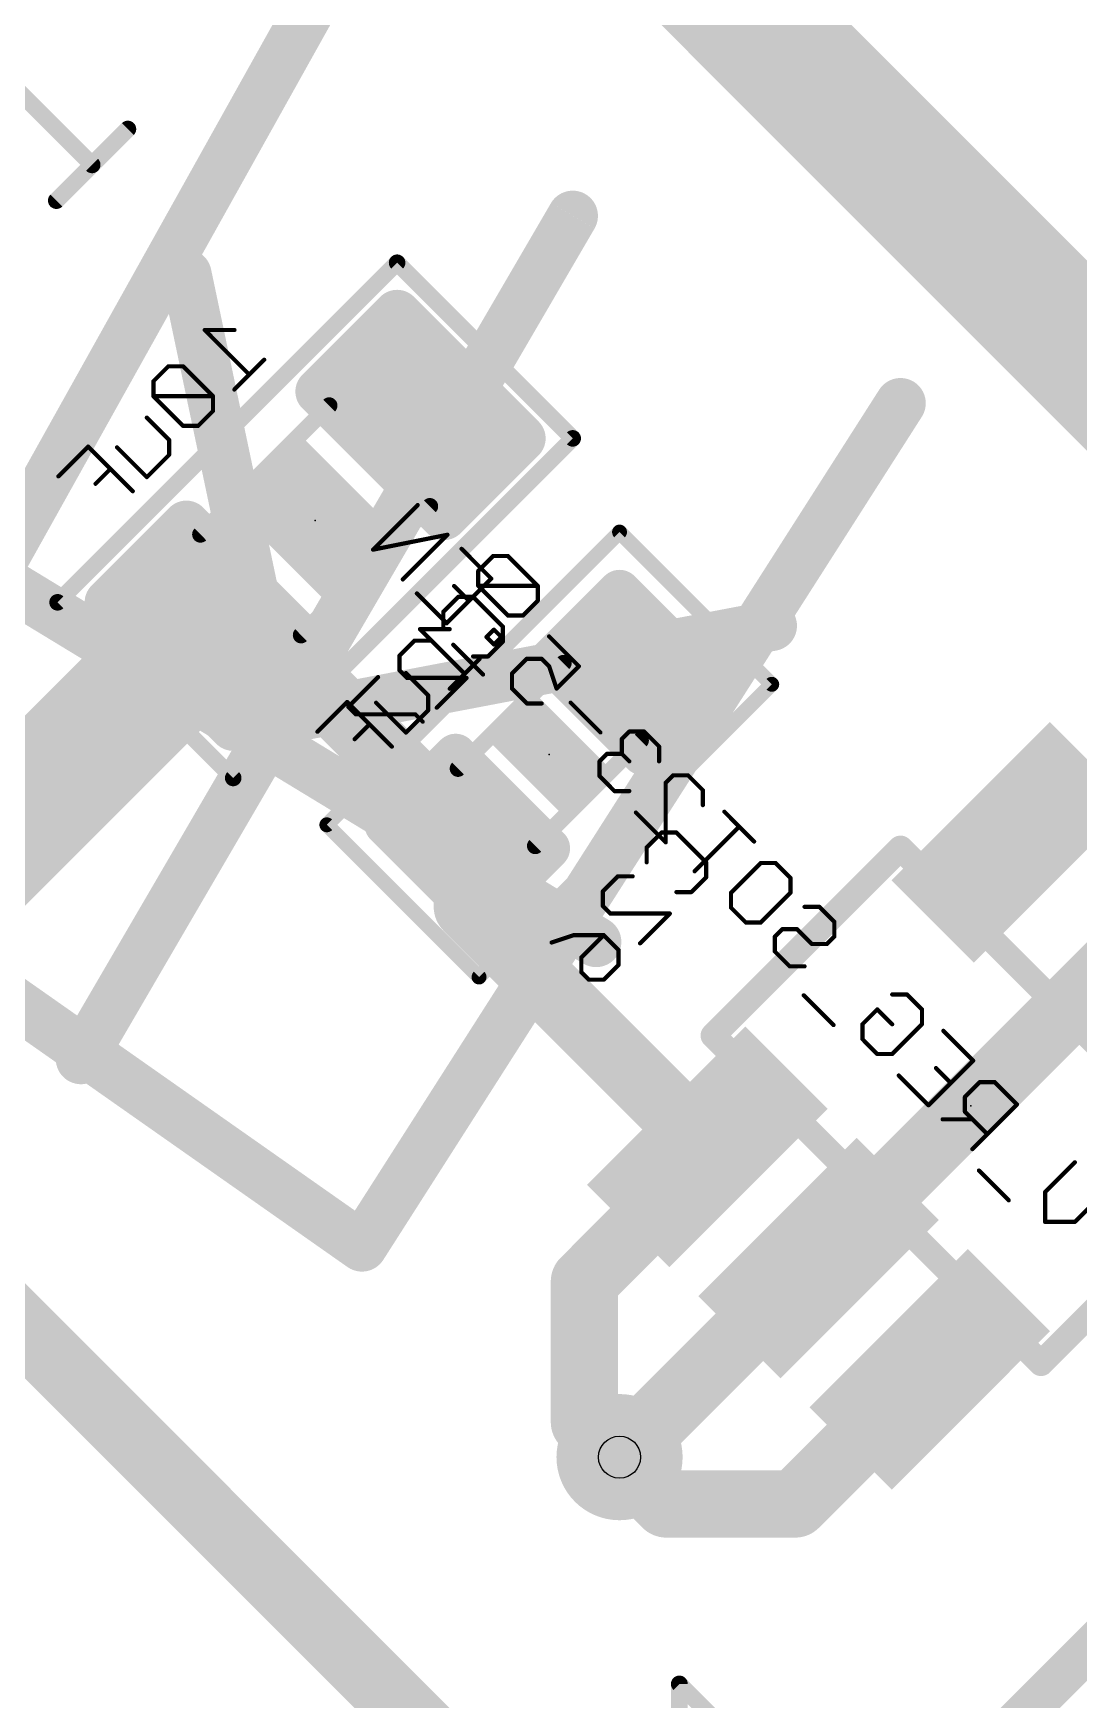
# Model space of a CAD drawing. Extents: x -76 to 580, y -41 to 95.
# Drawn here: x 494.33 to 500.65, y 5.25 to 15.32 of the extents above; entities that cross this region are included whole.
import ezdxf

# ---------------------------------------------------------------- set-up
doc = ezdxf.new("R2010")
doc.units = 0
for name, color, linetype in [('1', 22, 'CONTINUOUS'), ('16', 175, 'CONTINUOUS'), ('18', 82, 'CONTINUOUS'), ('21', 32, 'CONTINUOUS'), ('24', 7, 'CONTINUOUS'), ('25', 253, 'CONTINUOUS'), ('26', 253, 'CONTINUOUS'), ('27', 253, 'CONTINUOUS'), ('28', 253, 'CONTINUOUS'), ('29', 253, 'CONTINUOUS'), ('30', 253, 'CONTINUOUS'), ('32', 253, 'CONTINUOUS'), ('36', 253, 'CONTINUOUS'), ('40', 175, 'CONTINUOUS'), ('44', 253, 'CONTINUOUS'), ('52', 253, 'CONTINUOUS')]:
    doc.layers.add(name, color=color, linetype=linetype)

# ---------------------------------------------------------------- blocks, each defined once
blk = doc.blocks.new('RECT')
blk.add_solid([(-0.5, -0.5), (0.5, -0.5), (-0.5, 0.5), (0.5, 0.5)])
blk = doc.blocks.new('RECT112000X144000R30')
at = {"const_width": 0.105}
blk.add_lwpolyline([(0.2975, -0.345), (0.2975, 0.345, 0.4142), (0.245, 0.3975), (-0.245, 0.3975, 0.4142), (-0.2975, 0.345), (-0.2975, -0.345, 0.4142), (-0.245, -0.3975), (0.245, -0.3975, 0.4142)], format="xyb", close=True, dxfattribs=at)
blk.add_solid([(-0.2704, -0.3704), (0.2704, -0.3704), (-0.2704, 0.3704), (0.2704, 0.3704)])
blk = doc.blocks.new('RECT136384X168384R30')
at = {"const_width": 0.1279}
blk.add_lwpolyline([(0.3623, -0.3983), (0.3623, 0.3983, 0.4142), (0.2983, 0.4623), (-0.2983, 0.4623, 0.4142), (-0.3623, 0.3983), (-0.3623, -0.3983, 0.4142), (-0.2983, -0.4623), (0.2983, -0.4623, 0.4142)], format="xyb", close=True, dxfattribs=at)
blk.add_solid([(-0.3237, -0.4237), (0.3237, -0.4237), (-0.3237, 0.4237), (0.3237, 0.4237)])
blk = doc.blocks.new('RECT128000X192000R30')
at = {"const_width": 0.12}
blk.add_lwpolyline([(0.34, -0.48), (0.34, 0.48, 0.4142), (0.28, 0.54), (-0.28, 0.54, 0.4142), (-0.34, 0.48), (-0.34, -0.48, 0.4142), (-0.28, -0.54), (0.28, -0.54, 0.4142)], format="xyb", close=True, dxfattribs=at)
blk.add_solid([(-0.3054, -0.5054), (0.3054, -0.5054), (-0.3054, 0.5054), (0.3054, 0.5054)])
blk = doc.blocks.new('RECT152384X216384R30')
at = {"const_width": 0.1429}
blk.add_lwpolyline([(0.4048, -0.5333), (0.4048, 0.5333, 0.4142), (0.3333, 0.6048), (-0.3333, 0.6048, 0.4142), (-0.4048, 0.5333), (-0.4048, -0.5333, 0.4142), (-0.3333, -0.6048), (0.3333, -0.6048, 0.4142)], format="xyb", close=True, dxfattribs=at)
blk.add_solid([(-0.3587, -0.5587), (0.3587, -0.5587), (-0.3587, 0.5587), (0.3587, 0.5587)])
blk = doc.blocks.new('ROUNDV')
at = {"const_width": 0.5}
blk.add_lwpolyline([(0, -0.25, 1), (0, 0.25, 1), (0, -0.25)], format="xyb", dxfattribs=at)

msp = doc.modelspace()

# ---------------------------------------------------------------- linework, layer by layer
at = {"layer": '1'}
for points, const_width in [([(493.1363, 10.3238), (496.1768, 15.7685)], 0.3048), ([(494.6212, 9.1217), (497.591, 14.2128)], 0.3048), ([(495.2576, 13.8593), (495.8233, 11.1723)], 0.3048), ([(496.3182, 7.9903), (499.5709, 13.0815)], 0.3048), ([(494.1262, 12.0208), (497.7325, 9.8288)], 0.3048), ([(495.8233, 11.1723), (498.7931, 11.738)], 0.3048), ([(492.9948, 10.3238), (496.3182, 7.9903)], 0.3048), ([(501.268, 10.1116), (497.8739, 6.7175)], 0.4064), ([(496.8839, 4.879), (492.9948, 8.7681)], 0.4064)]:
    msp.add_lwpolyline(points, dxfattribs=dict(at, const_width=const_width))
for points, const_width in [([(497.6569, 14.1744, 1), (497.5252, 14.2512)], 0.1524), ([(495.3322, 13.875, 1), (495.183, 13.8436)], 0.1524), ([(499.6352, 13.0404, 1), (499.5067, 13.1225)], 0.1524), ([(498.8074, 11.6631, 1), (498.7789, 11.8128)], 0.1524), ([(495.809, 11.2471, 1), (495.8375, 11.0974)], 0.1524), ([(495.7487, 11.1566, 1), (495.8978, 11.188)], 0.1524), ([(497.6929, 9.7637, 1), (497.772, 9.8939)], 0.1524), ([(494.5554, 9.1601, 1), (494.687, 9.0833)], 0.1524), ([(496.254, 8.0313, 1), (496.3825, 7.9493)], 0.1524), ([(496.2745, 7.9279, 1), (496.362, 8.0527)], 0.1524), ([(497.802, 6.7894, 1), (497.9457, 6.6457)], 0.2032)]:
    msp.add_lwpolyline(points, format="xyb", dxfattribs=dict(at, const_width=const_width))
at = {"layer": '16'}
for points, const_width in [([(502.4701, 11.5966), (497.4496, 16.617)], 0.8128), ([(495.399, 11.738), (492.8534, 9.1924)], 0.8128), ([(495.399, 11.738), (495.6819, 11.738)], 0.4064), ([(495.6819, 11.738), (496.9546, 10.4652)], 0.4064), ([(496.9546, 10.0408), (496.9546, 10.4652)], 0.4064), ([(498.4041, 8.5913), (496.9546, 10.0408)], 0.4064), ([(498.4041, 8.5206), (498.4041, 8.5913)], 0.4064), ([(497.6618, 7.7782), (498.4041, 8.5206)], 0.4064), ([(497.6618, 6.9296), (497.6618, 7.7782)], 0.4064), ([(499.7476, 7.2478), (498.9345, 6.4347)], 0.4064), ([(497.8739, 6.7175), (497.6618, 6.9296)], 0.4064), ([(498.1567, 6.4347), (497.8739, 6.7175)], 0.4064), ([(498.9345, 6.4347), (498.1567, 6.4347)], 0.4064)]:
    msp.add_lwpolyline(points, dxfattribs=dict(at, const_width=const_width))
for points, const_width in [([(495.5427, 11.5943, 1), (495.2553, 11.8817)], 0.4064), ([(495.399, 11.8396, 1), (495.399, 11.6364)], 0.2032), ([(495.7537, 11.8098, 1), (495.61, 11.6661)], 0.2032), ([(495.6819, 11.6364, 1), (495.6819, 11.8396)], 0.2032), ([(497.0562, 10.4652, 1), (496.853, 10.4652)], 0.2032), ([(496.8828, 10.3933, 1), (497.0265, 10.537)], 0.2032), ([(497.0265, 10.1126, 1), (496.8828, 9.9689)], 0.2032), ([(496.853, 10.0408, 1), (497.0562, 10.0408)], 0.2032), ([(498.5057, 8.5913, 1), (498.3025, 8.5913)], 0.2032), ([(498.3323, 8.5194, 1), (498.476, 8.6631)], 0.2032), ([(498.476, 8.4487, 1), (498.3323, 8.5924)], 0.2032), ([(498.3025, 8.5206, 1), (498.5057, 8.5206)], 0.2032), ([(497.5899, 7.85, 1), (497.7336, 7.7063)], 0.2032), ([(497.7634, 7.7782, 1), (497.5602, 7.7782)], 0.2032), ([(499.8195, 7.1759, 1), (499.6758, 7.3196)], 0.2032), ([(497.7336, 7.0015, 1), (497.5899, 6.8578)], 0.2032), ([(497.5602, 6.9296, 1), (497.7634, 6.9296)], 0.2032), ([(497.9457, 6.7894, 1), (497.802, 6.6457)], 0.2032), ([(497.802, 6.6457, 1), (497.9457, 6.7894)], 0.2032), ([(498.1567, 6.5363, 1), (498.1567, 6.3331)], 0.2032), ([(498.0849, 6.3628, 1), (498.2286, 6.5065)], 0.2032), ([(498.8627, 6.5065, 1), (499.0064, 6.3628)], 0.2032), ([(498.9345, 6.3331, 1), (498.9345, 6.5363)], 0.2032)]:
    msp.add_lwpolyline(points, format="xyb", dxfattribs=dict(at, const_width=const_width))
at = {"layer": '21', "const_width": 0.254}
msp.add_lwpolyline([(497.7926, 2.641), (501.3847, 6.2331)], dxfattribs=at)
at = {"layer": '24'}
for p in [(496.0354, 12.3744), (497.4496, 10.9602), (499.9952, 8.8388)]:
    msp.add_point(p, dxfattribs=at)
at = {"layer": '25', "const_width": 0.1016}
for points in [[(498.2352, 4.9163), (498.2352, 5.3478)], [(498.2352, 5.3478), (498.8823, 4.7006)]]:
    msp.add_lwpolyline(points, dxfattribs=at)
at = {"layer": '25', "const_width": 0.0508}
for points in [[(498.2606, 5.3478, 1), (498.2098, 5.3478)], [(498.2531, 5.3657, 1), (498.2172, 5.3298)]]:
    msp.add_lwpolyline(points, format="xyb", dxfattribs=at)
at = {"layer": '26', "const_width": 0.0254}
for points in [[(496.8098, 11.8224), (496.8997, 11.9123)], [(496.8997, 11.9123), (496.9896, 11.9123)], [(496.9896, 11.9123), (497.1693, 11.7325)], [(496.8098, 11.7325), (496.8098, 11.8224)], [(497.1693, 11.7325), (497.1693, 11.6426)], [(496.5452, 11.5578), (496.6351, 11.6477)], [(496.6351, 11.6477), (496.7249, 11.6477)], [(497.1693, 11.6426), (497.0794, 11.5527)], [(496.5452, 11.4679), (496.5452, 11.5578)], [(496.5901, 11.423), (496.5452, 11.4679)], [(497.0794, 11.5527), (496.9896, 11.5527)], [(496.4154, 11.428), (496.2356, 11.2482)], [(496.9496, 11.423), (496.5901, 11.423)], [(496.7699, 11.2432), (496.9496, 11.423)], [(496.2356, 11.2482), (496.2806, 11.2033)], [(496.2806, 11.2033), (496.6401, 11.2033)], [(496.6401, 11.2033), (496.685, 11.1584)], [(498.0377, 10.3993), (498.1276, 10.4892)], [(498.1276, 10.4892), (498.2174, 10.4892)], [(498.2174, 10.4892), (498.3972, 10.3095)], [(498.0377, 10.3095), (498.0377, 10.3993)], [(498.3972, 10.3095), (498.3972, 10.2196)], [(497.7731, 10.1347), (497.863, 10.2246)], [(497.863, 10.2246), (497.9528, 10.2246)], [(498.3972, 10.2196), (498.3073, 10.1297)], [(497.7731, 10.0448), (497.7731, 10.1347)], [(498.3073, 10.1297), (498.2174, 10.1297)], [(497.818, 9.9999), (497.7731, 10.0448)], [(498.1775, 9.9999), (497.818, 9.9999)], [(497.9978, 9.8201), (498.1775, 9.9999)], [(497.4635, 9.8252), (497.5984, 9.8701)], [(497.5984, 9.8701), (497.7781, 9.8701)], [(497.6433, 9.7353), (497.7781, 9.8701)], [(497.7781, 9.8701), (497.868, 9.7802)], [(497.868, 9.7802), (497.868, 9.6904)], [(497.6433, 9.6454), (497.6433, 9.7353)], [(497.868, 9.6904), (497.7781, 9.6005)], [(497.6882, 9.6005), (497.6433, 9.6454)], [(497.7781, 9.6005), (497.6882, 9.6005)]]:
    msp.add_lwpolyline(points, dxfattribs=at)
at = {"layer": '26', "const_width": 0.0127}
for points in [[(496.8997, 11.9186, 1), (496.8997, 11.9059)], [(496.9042, 11.9078, 1), (496.8952, 11.9168)], [(496.994, 11.9167, 1), (496.9851, 11.9078)], [(496.9895, 11.9059, 1), (496.9896, 11.9186)], [(496.8161, 11.8224, 1), (496.8034, 11.8224)], [(496.8053, 11.8269, 1), (496.8143, 11.8179)], [(496.8034, 11.7325, 1), (496.8161, 11.7325)], [(497.1757, 11.7325, 1), (497.163, 11.7325)], [(497.1648, 11.728, 1), (497.1738, 11.737)], [(496.6351, 11.654, 1), (496.6351, 11.6413)], [(496.6396, 11.6432, 1), (496.6306, 11.6521)], [(496.7249, 11.6413, 1), (496.7249, 11.654)], [(497.163, 11.6426, 1), (497.1757, 11.6426)], [(497.1738, 11.6381, 1), (497.1648, 11.6471)], [(496.5515, 11.5578, 1), (496.5388, 11.5578)], [(496.5388, 11.4679, 1), (496.5515, 11.4679)], [(496.5407, 11.5623, 1), (496.5497, 11.5533)], [(496.5497, 11.4724, 1), (496.5407, 11.4634)], [(496.9896, 11.5591, 1), (496.9896, 11.5464)], [(497.0749, 11.5572, 1), (497.0839, 11.5483)], [(497.0794, 11.5464, 1), (497.0794, 11.5591)], [(496.4199, 11.4235, 1), (496.4109, 11.4325)], [(496.5901, 11.4293, 1), (496.5901, 11.4166)], [(496.5856, 11.4185, 1), (496.5946, 11.4274)], [(496.9541, 11.4185, 1), (496.9452, 11.4274)], [(496.9496, 11.4166, 1), (496.9496, 11.4293)], [(496.2401, 11.2527, 1), (496.2312, 11.2437)], [(496.2312, 11.2527, 1), (496.2401, 11.2437)], [(496.2806, 11.2096, 1), (496.2806, 11.1969)], [(496.2761, 11.1988, 1), (496.2851, 11.2078)], [(496.6446, 11.2078, 1), (496.6356, 11.1988)], [(496.6401, 11.1969, 1), (496.6401, 11.2096)], [(496.7654, 11.2477, 1), (496.7744, 11.2387)], [(496.6805, 11.1539, 1), (496.6895, 11.1628)], [(498.1276, 10.4956, 1), (498.1276, 10.4829)], [(498.132, 10.4847, 1), (498.1231, 10.4937)], [(498.2219, 10.4937, 1), (498.213, 10.4847)], [(498.2174, 10.4829, 1), (498.2174, 10.4956)], [(498.044, 10.3993, 1), (498.0313, 10.3993)], [(498.0332, 10.4038, 1), (498.0422, 10.3948)], [(498.0313, 10.3095, 1), (498.044, 10.3095)], [(498.4035, 10.3095, 1), (498.3908, 10.3095)], [(498.3927, 10.305, 1), (498.4017, 10.3139)], [(497.863, 10.231, 1), (497.863, 10.2183)], [(497.8674, 10.2201, 1), (497.8585, 10.2291)], [(497.9528, 10.2183, 1), (497.9528, 10.2309)], [(498.3908, 10.2196, 1), (498.4035, 10.2196)], [(498.4017, 10.2151, 1), (498.3927, 10.2241)], [(497.7794, 10.1347, 1), (497.7667, 10.1347)], [(497.7686, 10.1392, 1), (497.7776, 10.1302)], [(498.2174, 10.136, 1), (498.2174, 10.1233)], [(498.3028, 10.1342, 1), (498.3118, 10.1252)], [(498.3073, 10.1233, 1), (498.3073, 10.136)], [(497.7776, 10.0493, 1), (497.7686, 10.0404)], [(497.7667, 10.0448, 1), (497.7794, 10.0448)], [(497.818, 10.0063, 1), (497.818, 9.9936)], [(497.8135, 9.9954, 1), (497.8225, 10.0044)], [(498.182, 9.9954, 1), (498.173, 10.0044)], [(498.1775, 9.9936, 1), (498.1775, 10.0063)], [(497.5984, 9.8765, 1), (497.5984, 9.8638)], [(497.6004, 9.8641, 1), (497.5963, 9.8761)], [(497.7826, 9.8746, 1), (497.7736, 9.8656)], [(497.7826, 9.8656, 1), (497.7736, 9.8746)], [(497.7781, 9.8638, 1), (497.7781, 9.8765)], [(497.4615, 9.8312, 1), (497.4655, 9.8192)], [(497.8743, 9.7802, 1), (497.8616, 9.7802)], [(497.8635, 9.7757, 1), (497.8725, 9.7847)], [(497.9933, 9.8246, 1), (498.0023, 9.8157)], [(497.6496, 9.7353, 1), (497.6369, 9.7353)], [(497.6388, 9.7398, 1), (497.6478, 9.7308)], [(497.8616, 9.6904, 1), (497.8743, 9.6904)], [(497.8725, 9.6859, 1), (497.8635, 9.6948)], [(497.6478, 9.6499, 1), (497.6388, 9.6409)], [(497.6369, 9.6454, 1), (497.6496, 9.6454)], [(497.6882, 9.6068, 1), (497.6882, 9.5941)], [(497.6837, 9.596, 1), (497.6927, 9.605)], [(497.7736, 9.605, 1), (497.7826, 9.596)], [(497.7781, 9.5941, 1), (497.7781, 9.6068)]]:
    msp.add_lwpolyline(points, format="xyb", dxfattribs=at)
at = {"layer": '27', "const_width": 0.1016}
for points in [[(494.041, 15.1685), (494.6882, 14.5213)], [(494.4724, 14.3056), (494.9039, 14.7371)]]:
    msp.add_lwpolyline(points, dxfattribs=at)
at = {"layer": '27', "const_width": 0.0508}
for points in [[(494.9218, 14.7191, 1), (494.8859, 14.755)], [(494.6702, 14.5034, 1), (494.7061, 14.5393)], [(494.4545, 14.3236, 1), (494.4904, 14.2877)]]:
    msp.add_lwpolyline(points, format="xyb", dxfattribs=at)
at = {"layer": '28', "const_width": 0.0254}
for points in [[(495.5479, 13.5239), (495.3682, 13.5239)], [(495.3682, 13.5239), (495.6378, 13.2542)], [(495.1485, 13.3042), (495.0586, 13.2143)], [(495.2384, 13.3042), (495.1485, 13.3042)], [(495.4182, 13.1244), (495.2384, 13.3042)], [(495.7277, 13.3441), (495.5479, 13.1644)], [(495.0586, 13.2143), (495.0586, 13.1244)], [(495.0586, 13.1244), (495.2384, 12.9447)], [(495.4182, 13.1244), (495.0586, 13.1244)], [(495.4182, 13.0346), (495.4182, 13.1244)], [(495.0187, 12.9947), (495.1536, 12.8598)], [(495.3283, 12.9447), (495.4182, 13.0346)], [(495.2384, 12.9447), (495.3283, 12.9447)], [(494.6643, 12.8199), (494.4845, 12.6402)], [(494.9339, 12.5503), (494.6643, 12.8199)], [(495.0187, 12.6351), (494.839, 12.8149)], [(495.1536, 12.77), (495.0187, 12.6351)], [(495.1536, 12.8598), (495.1536, 12.77)], [(494.7991, 12.6851), (494.7092, 12.5952)], [(496.3852, 12.1974), (496.6549, 12.467)], [(496.8346, 12.2873), (496.3852, 12.1974)], [(496.565, 12.0176), (496.8346, 12.2873)], [(496.9195, 12.2024), (497.0992, 12.0226)], [(497.1103, 12.1589), (497.0204, 12.069)], [(497.0204, 12.069), (497.0204, 11.9792)], [(497.2001, 12.1589), (497.1103, 12.1589)], [(497.3799, 11.9792), (497.2001, 12.1589)], [(497.0992, 12.0226), (496.8296, 11.753)], [(496.9644, 11.8878), (496.8745, 11.9777)], [(497.0204, 11.9792), (497.2001, 11.7994)], [(497.3799, 11.9792), (497.0204, 11.9792)], [(497.3799, 11.8893), (497.3799, 11.9792)], [(496.8296, 11.753), (496.6498, 11.9328)], [(497.29, 11.7994), (497.3799, 11.8893)], [(497.2001, 11.7994), (497.29, 11.7994)], [(496.8482, 11.7171), (496.6684, 11.7171)], [(496.6684, 11.7171), (496.9381, 11.4474)], [(497.1153, 11.7145), (497.0704, 11.6696)], [(497.0704, 11.6696), (497.1153, 11.6247)], [(497.1602, 11.6696), (497.1153, 11.7145)], [(497.1153, 11.6247), (497.1602, 11.6696)], [(497.4487, 11.6732), (497.6284, 11.4934)], [(497.0492, 11.4435), (496.8695, 11.6232)], [(497.0279, 11.5373), (496.8482, 11.3575)], [(497.3138, 11.5384), (497.224, 11.4485)], [(497.4037, 11.5384), (497.3138, 11.5384)], [(497.4487, 11.4934), (497.4037, 11.5384)], [(497.4936, 11.3586), (497.4487, 11.4934)], [(497.6284, 11.4934), (497.4936, 11.3586)], [(496.5836, 11.4525), (496.7184, 11.3176)], [(497.224, 11.4485), (497.224, 11.3586)], [(497.224, 11.3586), (497.3138, 11.2687)], [(496.2291, 11.2777), (496.0493, 11.098)], [(496.4987, 11.0081), (496.2291, 11.2777)], [(496.5836, 11.0929), (496.4038, 11.2727)], [(496.7184, 11.3176), (496.7184, 11.2278)], [(497.3138, 11.2687), (497.4037, 11.2687)], [(497.7582, 11.094), (497.5784, 11.2738)], [(496.7184, 11.2278), (496.5836, 11.0929)], [(496.3639, 11.1429), (496.274, 11.053)], [(497.9329, 11.0991), (497.888, 11.0541)], [(498.0228, 11.0991), (497.9329, 11.0991)], [(498.1127, 11.0092), (498.0228, 11.0991)], [(497.7981, 10.9642), (497.7532, 10.9193)], [(497.888, 10.9642), (497.7981, 10.9642)], [(497.888, 11.0541), (497.888, 10.9642)], [(497.888, 10.9642), (497.9329, 10.9193)], [(498.1127, 10.9193), (498.1127, 11.0092)], [(497.7532, 10.9193), (497.7532, 10.8294)], [(497.7532, 10.8294), (497.8431, 10.7395)], [(498.1526, 10.7895), (498.1975, 10.8345)], [(498.1526, 10.43), (498.1526, 10.7895)], [(498.1975, 10.8345), (498.2874, 10.8345)], [(498.2874, 10.8345), (498.3773, 10.7446)], [(497.8431, 10.7395), (497.9329, 10.7395)], [(498.3773, 10.7446), (498.3773, 10.6547)], [(497.9728, 10.6098), (498.1526, 10.43)], [(498.6868, 10.435), (498.5071, 10.6148)], [(498.3273, 10.2553), (498.597, 10.5249)], [(498.547, 10.1255), (498.7267, 10.3052)], [(498.7267, 10.3052), (498.8166, 10.3052)], [(498.8166, 10.3052), (498.9065, 10.2154)], [(498.9065, 10.2154), (498.9065, 10.1255)], [(498.547, 10.0356), (498.547, 10.1255)], [(498.9065, 10.1255), (498.7267, 9.9457)], [(498.6369, 9.9457), (498.547, 10.0356)], [(498.9913, 10.0406), (499.0812, 10.0406)], [(499.0812, 10.0406), (499.1711, 9.9508)], [(499.1711, 9.9508), (499.1711, 9.8609)], [(498.7267, 9.9457), (498.6369, 9.9457)], [(498.8565, 9.9058), (498.8116, 9.8609)], [(498.8116, 9.8609), (498.8116, 9.771)], [(498.9464, 9.9058), (498.8565, 9.9058)], [(499.0363, 9.8159), (498.9464, 9.9058)], [(499.1711, 9.8609), (499.1262, 9.8159)], [(498.8116, 9.771), (498.9015, 9.6811)], [(499.1262, 9.8159), (499.0363, 9.8159)], [(498.9015, 9.6811), (498.9913, 9.6811)], [(499.1661, 9.3266), (498.9863, 9.5064)], [(499.5205, 9.5114), (499.6104, 9.5114)], [(499.6104, 9.5114), (499.7003, 9.4216)], [(499.3408, 9.3317), (499.4307, 9.4216)], [(499.4307, 9.4216), (499.5206, 9.3317)], [(499.7003, 9.4216), (499.7003, 9.3317)], [(499.3408, 9.2418), (499.3408, 9.3317)], [(499.7003, 9.3317), (499.5205, 9.1519)], [(499.8301, 9.2918), (500.0098, 9.112)], [(499.4307, 9.1519), (499.3408, 9.2418)], [(499.5205, 9.1519), (499.4307, 9.1519)], [(500.0098, 9.112), (499.7402, 8.8424)], [(499.875, 8.9772), (499.7852, 9.0671)], [(499.7402, 8.8424), (499.5605, 9.0221)], [(500.0498, 8.9822), (499.9599, 8.8924)], [(500.1396, 8.9822), (500.0498, 8.9822)], [(500.2745, 8.8474), (500.1396, 8.9822)], [(499.9599, 8.8924), (499.9599, 8.8025)], [(500.0048, 8.5778), (500.2745, 8.8474)], [(500.0048, 8.7575), (499.8251, 8.7575)], [(499.9599, 8.8025), (500.0947, 8.6677)], [(500.2245, 8.2682), (500.0447, 8.448)], [(500.4441, 8.3182), (500.6239, 8.498)], [(500.4441, 8.1384), (500.4441, 8.3182)], [(500.8037, 8.3182), (500.6239, 8.1384)], [(500.6239, 8.1384), (500.4441, 8.1384)]]:
    msp.add_lwpolyline(points, dxfattribs=at)
at = {"layer": '28', "const_width": 0.0127}
for points in [[(495.3682, 13.5302, 1), (495.3682, 13.5175)], [(495.3727, 13.5284, 1), (495.3637, 13.5194)], [(495.5479, 13.5175, 1), (495.5479, 13.5302)], [(495.1485, 13.3106, 1), (495.1485, 13.2979)], [(495.153, 13.2997, 1), (495.144, 13.3087)], [(495.2429, 13.3087, 1), (495.2339, 13.2997)], [(495.2384, 13.2979, 1), (495.2384, 13.3105)], [(495.7322, 13.3396, 1), (495.7232, 13.3486)], [(495.065, 13.2143, 1), (495.0523, 13.2143)], [(495.0542, 13.2188, 1), (495.0631, 13.2098)], [(495.6333, 13.2497, 1), (495.6423, 13.2587)], [(495.0586, 13.1308, 1), (495.0586, 13.1181)], [(495.0631, 13.1289, 1), (495.0542, 13.12)], [(495.0523, 13.1244, 1), (495.065, 13.1244)], [(495.4245, 13.1244, 1), (495.4118, 13.1244)], [(495.4137, 13.12, 1), (495.4226, 13.1289)], [(495.4182, 13.1181, 1), (495.4182, 13.1308)], [(495.5435, 13.1688, 1), (495.5524, 13.1599)], [(495.0232, 12.9991, 1), (495.0142, 12.9902)], [(495.4118, 13.0346, 1), (495.4245, 13.0346)], [(495.4226, 13.0301, 1), (495.4137, 13.0391)], [(495.2384, 12.951, 1), (495.2384, 12.9383)], [(495.2339, 12.9402, 1), (495.2429, 12.9492)], [(495.3238, 12.9492, 1), (495.3328, 12.9402)], [(495.3283, 12.9383, 1), (495.3283, 12.951)], [(494.6687, 12.8244, 1), (494.6598, 12.8154)], [(494.6687, 12.8154, 1), (494.6598, 12.8244)], [(494.8435, 12.8194, 1), (494.8345, 12.8104)], [(495.1599, 12.8598, 1), (495.1472, 12.8598)], [(495.1491, 12.8553, 1), (495.158, 12.8643)], [(495.158, 12.7655, 1), (495.1491, 12.7744)], [(494.8036, 12.6806, 1), (494.7946, 12.6896)], [(495.1472, 12.77, 1), (495.1599, 12.77)], [(494.48, 12.6447, 1), (494.489, 12.6357)], [(494.7047, 12.5997, 1), (494.7137, 12.5907)], [(495.0142, 12.6396, 1), (495.0232, 12.6307)], [(495.0142, 12.6307, 1), (495.0232, 12.6396)], [(494.9294, 12.5458, 1), (494.9384, 12.5548)], [(496.6593, 12.4625, 1), (496.6504, 12.4715)], [(496.8391, 12.2828, 1), (496.8301, 12.2917)], [(496.8359, 12.281, 1), (496.8334, 12.2935)], [(496.384, 12.2036, 1), (496.3865, 12.1911)], [(496.3807, 12.2019, 1), (496.3897, 12.1929)], [(496.9239, 12.2069, 1), (496.915, 12.1979)], [(497.0267, 12.069, 1), (497.014, 12.069)], [(497.0159, 12.0735, 1), (497.0249, 12.0645)], [(497.1103, 12.1653, 1), (497.1103, 12.1526)], [(497.1147, 12.1544, 1), (497.1058, 12.1634)], [(497.2046, 12.1634, 1), (497.1956, 12.1544)], [(497.2001, 12.1526, 1), (497.2001, 12.1653)], [(496.5605, 12.0221, 1), (496.5695, 12.0131)], [(496.879, 11.9822, 1), (496.87, 11.9732)], [(497.0204, 11.9855, 1), (497.0204, 11.9728)], [(497.0249, 11.9836, 1), (497.0159, 11.9747)], [(497.014, 11.9792, 1), (497.0267, 11.9792)], [(497.1037, 12.0182, 1), (497.0947, 12.0271)], [(497.0947, 12.0182, 1), (497.1037, 12.0271)], [(497.3862, 11.9792, 1), (497.3735, 11.9792)], [(497.3754, 11.9747, 1), (497.3844, 11.9836)], [(497.3799, 11.9728, 1), (497.3799, 11.9855)], [(496.6543, 11.9373, 1), (496.6453, 11.9283)], [(496.9599, 11.8833, 1), (496.9689, 11.8923)], [(497.3735, 11.8893, 1), (497.3862, 11.8893)], [(497.3844, 11.8848, 1), (497.3754, 11.8938)], [(497.2001, 11.8057, 1), (497.2001, 11.793)], [(497.1956, 11.7949, 1), (497.2046, 11.8039)], [(497.2855, 11.8039, 1), (497.2945, 11.7949)], [(497.29, 11.793, 1), (497.29, 11.8057)], [(496.6684, 11.7234, 1), (496.6684, 11.7107)], [(496.6729, 11.7216, 1), (496.6639, 11.7126)], [(496.8251, 11.7575, 1), (496.8341, 11.7485)], [(496.8251, 11.7485, 1), (496.8341, 11.7575)], [(496.8482, 11.7107, 1), (496.8482, 11.7234)], [(497.0748, 11.6741, 1), (497.0659, 11.6651)], [(497.0659, 11.6741, 1), (497.0748, 11.6651)], [(497.1198, 11.719, 1), (497.1108, 11.7101)], [(497.1198, 11.7101, 1), (497.1108, 11.719)], [(497.1647, 11.6651, 1), (497.1557, 11.6741)], [(497.1557, 11.6651, 1), (497.1647, 11.6741)], [(497.4532, 11.6777, 1), (497.4442, 11.6687)], [(496.874, 11.6277, 1), (496.865, 11.6187)], [(497.1108, 11.6292, 1), (497.1198, 11.6202)], [(497.1108, 11.6202, 1), (497.1198, 11.6292)], [(497.0324, 11.5328, 1), (497.0234, 11.5418)], [(497.3138, 11.5447, 1), (497.3138, 11.532)], [(497.3183, 11.5339, 1), (497.3094, 11.5429)], [(497.4082, 11.5429, 1), (497.3992, 11.5339)], [(497.4037, 11.532, 1), (497.4037, 11.5447)], [(497.4547, 11.4954, 1), (497.4426, 11.4914)], [(497.4442, 11.489, 1), (497.4532, 11.4979)], [(497.6329, 11.489, 1), (497.6239, 11.4979)], [(497.6239, 11.489, 1), (497.6329, 11.4979)], [(496.5881, 11.4569, 1), (496.5791, 11.448)], [(496.9336, 11.4429, 1), (496.9425, 11.4519)], [(497.0448, 11.439, 1), (497.0537, 11.448)], [(497.2303, 11.4485, 1), (497.2176, 11.4485)], [(497.2195, 11.453, 1), (497.2285, 11.444)], [(497.2285, 11.3631, 1), (497.2195, 11.3541)], [(496.2336, 11.2822, 1), (496.2246, 11.2732)], [(496.2336, 11.2732, 1), (496.2246, 11.2822)], [(496.4083, 11.2772, 1), (496.3993, 11.2682)], [(496.7247, 11.3176, 1), (496.712, 11.3176)], [(496.7139, 11.3131, 1), (496.7229, 11.3221)], [(496.8437, 11.362, 1), (496.8527, 11.3531)], [(497.2176, 11.3586, 1), (497.2303, 11.3586)], [(497.3138, 11.2751, 1), (497.3138, 11.2624)], [(497.3094, 11.2643, 1), (497.3183, 11.2732)], [(497.4037, 11.2624, 1), (497.4037, 11.2751)], [(497.4891, 11.3631, 1), (497.4981, 11.3541)], [(497.4876, 11.3566, 1), (497.4996, 11.3606)], [(497.5829, 11.2783, 1), (497.574, 11.2693)], [(496.712, 11.2278, 1), (496.7247, 11.2278)], [(496.7229, 11.2233, 1), (496.7139, 11.2322)], [(496.0448, 11.1025, 1), (496.0538, 11.0935)], [(496.3684, 11.1384, 1), (496.3594, 11.1474)], [(496.5791, 11.0974, 1), (496.5881, 11.0885)], [(496.5791, 11.0885, 1), (496.5881, 11.0974)], [(497.7537, 11.0895, 1), (497.7627, 11.0985)], [(497.9329, 11.1054, 1), (497.9329, 11.0927)], [(497.9374, 11.0946, 1), (497.9284, 11.1035)], [(498.0273, 11.1035, 1), (498.0183, 11.0946)], [(498.0228, 11.0927, 1), (498.0228, 11.1054)], [(496.2695, 11.0575, 1), (496.2785, 11.0485)], [(496.4942, 11.0036, 1), (496.5032, 11.0126)], [(497.7981, 10.9706, 1), (497.7981, 10.9579)], [(497.8026, 10.9597, 1), (497.7936, 10.9687)], [(497.8943, 11.0541, 1), (497.8816, 11.0541)], [(497.8816, 10.9642, 1), (497.8943, 10.9642)], [(497.8835, 11.0586, 1), (497.8925, 11.0496)], [(497.8925, 10.9687, 1), (497.8835, 10.9597)], [(497.888, 10.9579, 1), (497.888, 10.9706)], [(498.119, 11.0092, 1), (498.1063, 11.0092)], [(498.1082, 11.0047, 1), (498.1172, 11.0137)], [(497.7595, 10.9193, 1), (497.7468, 10.9193)], [(497.7487, 10.9238, 1), (497.7577, 10.9148)], [(497.9284, 10.9148, 1), (497.9374, 10.9238)], [(498.1063, 10.9193, 1), (498.119, 10.9193)], [(497.7577, 10.8339, 1), (497.7487, 10.8249)], [(497.7468, 10.8294, 1), (497.7595, 10.8294)], [(498.1589, 10.7895, 1), (498.1462, 10.7895)], [(498.1481, 10.794, 1), (498.1571, 10.785)], [(498.1975, 10.8408, 1), (498.1975, 10.8281)], [(498.202, 10.83, 1), (498.193, 10.8389)], [(498.2919, 10.8389, 1), (498.2829, 10.83)], [(498.2874, 10.8281, 1), (498.2874, 10.8408)], [(497.8431, 10.7459, 1), (497.8431, 10.7332)], [(497.8386, 10.735, 1), (497.8475, 10.744)], [(497.9329, 10.7332, 1), (497.9329, 10.7459)], [(498.3836, 10.7446, 1), (498.3709, 10.7446)], [(498.3728, 10.7401, 1), (498.3818, 10.7491)], [(497.9773, 10.6142, 1), (497.9683, 10.6053)], [(498.3709, 10.6547, 1), (498.3836, 10.6547)], [(498.5116, 10.6193, 1), (498.5026, 10.6103)], [(498.6014, 10.5204, 1), (498.5925, 10.5294)], [(498.1462, 10.43, 1), (498.1589, 10.43)], [(498.1481, 10.4255, 1), (498.1571, 10.4345)], [(498.6823, 10.4305, 1), (498.6913, 10.4395)], [(498.3228, 10.2598, 1), (498.3318, 10.2508)], [(498.7267, 10.3116, 1), (498.7267, 10.2989)], [(498.7312, 10.3008, 1), (498.7222, 10.3097)], [(498.8211, 10.3097, 1), (498.8121, 10.3008)], [(498.8166, 10.2989, 1), (498.8166, 10.3116)], [(498.9128, 10.2154, 1), (498.9001, 10.2154)], [(498.902, 10.2109, 1), (498.911, 10.2199)], [(498.5533, 10.1255, 1), (498.5406, 10.1255)], [(498.5425, 10.13, 1), (498.5515, 10.121)], [(498.9001, 10.1255, 1), (498.9128, 10.1255)], [(498.911, 10.121, 1), (498.902, 10.13)], [(498.5406, 10.0356, 1), (498.5533, 10.0356)], [(498.5515, 10.0401, 1), (498.5425, 10.0311)], [(498.9913, 10.047, 1), (498.9913, 10.0343)], [(499.0857, 10.0451, 1), (499.0767, 10.0362)], [(499.0812, 10.0343, 1), (499.0812, 10.047)], [(499.1774, 9.9508, 1), (499.1648, 9.9508)], [(498.6369, 9.9521, 1), (498.6369, 9.9394)], [(498.6324, 9.9412, 1), (498.6413, 9.9502)], [(498.7222, 9.9502, 1), (498.7312, 9.9412)], [(498.7267, 9.9394, 1), (498.7267, 9.9521)], [(498.8179, 9.8609, 1), (498.8052, 9.8609)], [(498.8071, 9.8654, 1), (498.8161, 9.8564)], [(498.8565, 9.9122, 1), (498.8565, 9.8995)], [(498.861, 9.9013, 1), (498.852, 9.9103)], [(498.9509, 9.9103, 1), (498.9419, 9.9013)], [(498.9464, 9.8995, 1), (498.9464, 9.9122)], [(499.1647, 9.8609, 1), (499.1774, 9.8609)], [(499.1666, 9.9463, 1), (499.1756, 9.9553)], [(499.1756, 9.8564, 1), (499.1666, 9.8654)], [(498.8161, 9.7755, 1), (498.8071, 9.7665)], [(498.8052, 9.771, 1), (498.8179, 9.771)], [(499.0363, 9.8223, 1), (499.0363, 9.8096)], [(499.0318, 9.8115, 1), (499.0408, 9.8204)], [(499.1217, 9.8204, 1), (499.1306, 9.8115)], [(499.1262, 9.8096, 1), (499.1262, 9.8223)], [(498.9015, 9.6875, 1), (498.9015, 9.6748)], [(498.897, 9.6766, 1), (498.906, 9.6856)], [(498.9913, 9.6748, 1), (498.9913, 9.6875)], [(498.9908, 9.5109, 1), (498.9818, 9.5019)], [(499.5205, 9.5178, 1), (499.5205, 9.5051)], [(499.6149, 9.5159, 1), (499.6059, 9.5069)], [(499.6104, 9.5051, 1), (499.6104, 9.5178)], [(499.4352, 9.426, 1), (499.4262, 9.4171)], [(499.4352, 9.4171, 1), (499.4262, 9.426)], [(499.7067, 9.4216, 1), (499.694, 9.4216)], [(499.6958, 9.4171, 1), (499.7048, 9.426)], [(499.1616, 9.3222, 1), (499.1706, 9.3311)], [(499.3471, 9.3317, 1), (499.3344, 9.3317)], [(499.3363, 9.3362, 1), (499.3453, 9.3272)], [(499.5161, 9.3272, 1), (499.525, 9.3362)], [(499.694, 9.3317, 1), (499.7067, 9.3317)], [(499.7048, 9.3272, 1), (499.6958, 9.3362)], [(499.8346, 9.2963, 1), (499.8256, 9.2873)], [(499.3453, 9.2463, 1), (499.3363, 9.2373)], [(499.3344, 9.2418, 1), (499.3471, 9.2418)], [(499.4307, 9.1583, 1), (499.4307, 9.1456)], [(499.4262, 9.1474, 1), (499.4352, 9.1564)], [(499.5161, 9.1564, 1), (499.525, 9.1474)], [(499.5205, 9.1456, 1), (499.5205, 9.1583)], [(499.7896, 9.0716, 1), (499.7807, 9.0626)], [(500.0143, 9.1075, 1), (500.0054, 9.1165)], [(500.0054, 9.1075, 1), (500.0143, 9.1165)], [(499.5649, 9.0266, 1), (499.556, 9.0176)], [(499.8705, 8.9727, 1), (499.8795, 8.9817)], [(500.0498, 8.9886, 1), (500.0498, 8.9759)], [(500.0542, 8.9777, 1), (500.0453, 8.9867)], [(500.1441, 8.9867, 1), (500.1351, 8.9777)], [(500.1396, 8.9759, 1), (500.1396, 8.9886)], [(499.9662, 8.8923, 1), (499.9535, 8.8924)], [(499.9554, 8.8968, 1), (499.9644, 8.8879)], [(500.2789, 8.8429, 1), (500.27, 8.8519)], [(500.27, 8.8429, 1), (500.2789, 8.8519)], [(499.7357, 8.8469, 1), (499.7447, 8.8379)], [(499.7357, 8.8379, 1), (499.7447, 8.8469)], [(499.8251, 8.7639, 1), (499.8251, 8.7512)], [(499.9644, 8.807, 1), (499.9554, 8.798)], [(499.9535, 8.8025, 1), (499.9662, 8.8025)], [(500.0048, 8.7512, 1), (500.0048, 8.7639)], [(500.0902, 8.6632, 1), (500.0992, 8.6721)], [(500.0003, 8.5823, 1), (500.0093, 8.5733)], [(500.0492, 8.4525, 1), (500.0402, 8.4435)], [(500.6284, 8.4935, 1), (500.6194, 8.5025)], [(500.22, 8.2637, 1), (500.229, 8.2727)], [(500.4505, 8.3182, 1), (500.4378, 8.3182)], [(500.4397, 8.3227, 1), (500.4486, 8.3137)], [(500.4441, 8.1448, 1), (500.4441, 8.1321)], [(500.6239, 8.1321, 1), (500.6239, 8.1448)], [(500.4378, 8.1384, 1), (500.4505, 8.1384)], [(500.6194, 8.1429, 1), (500.6284, 8.134)]]:
    msp.add_lwpolyline(points, format="xyb", dxfattribs=at)
at = {"layer": '40'}
for points, const_width in [([(494.4798, 11.8794), (496.5304, 13.93)], 0.1), ([(496.5304, 13.93), (497.591, 12.8693)], 0.1), ([(497.591, 12.8693), (495.5404, 10.8187)], 0.1), ([(497.8739, 12.3037), (496.1061, 10.5359)], 0.09), ([(498.7931, 11.3844), (497.8739, 12.3037)], 0.09), ([(495.5404, 10.8187), (494.4798, 11.8794)], 0.1), ([(497.0254, 9.6166), (498.7931, 11.3844)], 0.09), ([(496.1061, 10.5359), (497.0254, 9.6166)], 0.09)]:
    msp.add_lwpolyline(points, dxfattribs=dict(at, const_width=const_width))
for points, const_width in [([(496.5481, 13.9477, 1), (496.5127, 13.9123)], 0.05), ([(496.5481, 13.9123, 1), (496.5127, 13.9477)], 0.05), ([(497.6087, 12.8517, 1), (497.5734, 12.887)], 0.05), ([(497.5734, 12.8517, 1), (497.6087, 12.887)], 0.05), ([(497.8898, 12.3196, 1), (497.858, 12.2877)], 0.045), ([(497.8898, 12.2877, 1), (497.858, 12.3196)], 0.045), ([(494.4974, 11.8971, 1), (494.4621, 11.8617)], 0.05), ([(494.4621, 11.8971, 1), (494.4974, 11.8617)], 0.05), ([(498.809, 11.3685, 1), (498.7772, 11.4003)], 0.045), ([(498.7772, 11.3685, 1), (498.809, 11.4003)], 0.045), ([(495.5228, 10.8364, 1), (495.5581, 10.8011)], 0.05), ([(495.5228, 10.8011, 1), (495.5581, 10.8364)], 0.05), ([(496.122, 10.5518, 1), (496.0902, 10.52)], 0.045), ([(496.0902, 10.5518, 1), (496.122, 10.52)], 0.045), ([(497.0094, 9.6326, 1), (497.0413, 9.6007)], 0.045), ([(497.0094, 9.6007, 1), (497.0413, 9.6326)], 0.045)]:
    msp.add_lwpolyline(points, format="xyb", dxfattribs=dict(at, const_width=const_width))
at = {"layer": '44'}
msp.add_circle((497.8739, 6.7175), 0.127, dxfattribs=at)
at = {"layer": '52'}
for points, const_width in [([(495.3424, 12.2895), (496.1203, 13.0673)], 0.1), ([(495.9506, 11.6814), (496.7284, 12.4592)], 0.1), ([(496.8981, 10.8753), (497.5345, 11.5117)], 0.1), ([(497.3648, 10.4086), (498.0012, 11.045)], 0.1), ([(499.5709, 10.3945), (498.4396, 9.2631)], 0.1524), ([(501.5508, 8.4146), (499.5709, 10.3945)], 0.1524), ([(498.4396, 9.2631), (500.4195, 7.2832)], 0.1524), ([(501.5508, 8.4146), (500.4195, 7.2832)], 0.1524)]:
    msp.add_lwpolyline(points, dxfattribs=dict(at, const_width=const_width))
for points, const_width in [([(496.1379, 13.0497, 1), (496.1026, 13.085)], 0.05), ([(496.746, 12.4415, 1), (496.7107, 12.4769)], 0.05), ([(495.3248, 12.3072, 1), (495.3601, 12.2718)], 0.05), ([(495.9329, 11.6991, 1), (495.9682, 11.6637)], 0.05), ([(497.5521, 11.494, 1), (497.5168, 11.5294)], 0.05), ([(498.0188, 11.0273, 1), (497.9835, 11.0627)], 0.05), ([(496.8804, 10.893, 1), (496.9158, 10.8576)], 0.05), ([(499.5979, 10.4214, 1), (499.544, 10.3675)], 0.0762), ([(499.5979, 10.3675, 1), (499.544, 10.4214)], 0.0762), ([(497.3471, 10.4263, 1), (497.3824, 10.3909)], 0.05), ([(498.4665, 9.29, 1), (498.4126, 9.2362)], 0.0762), ([(498.4126, 9.29, 1), (498.4665, 9.2362)], 0.0762), ([(500.3925, 7.3101, 1), (500.4464, 7.2563)], 0.0762), ([(500.3925, 7.2563, 1), (500.4464, 7.3101)], 0.0762)]:
    msp.add_lwpolyline(points, format="xyb", dxfattribs=dict(at, const_width=const_width))

# ---------------------------------------------------------------- block references
at = {"layer": '16', "rotation": 45}
for name, p in [('RECT128000X192000R30', (496.6718, 13.0108)), ('RECT128000X192000R30', (495.399, 11.738)), ('RECT112000X144000R30', (497.9446, 11.4551)), ('RECT112000X144000R30', (496.9546, 10.4652))]:
    msp.add_blockref(name, p, dxfattribs=at)
at = {"layer": '16', "xscale": 0.55, "yscale": 1.2, "rotation": 135}
for p in [(500.2428, 10.4299), (498.4041, 8.5913), (499.0759, 7.9195), (499.7476, 7.2478)]:
    msp.add_blockref('RECT', p, dxfattribs=at)
at = {"layer": '18', "xscale": 0.6096, "yscale": 0.6096}
msp.add_blockref('ROUNDV', (497.8739, 6.7175), dxfattribs=at)
msp.add_blockref('ROUNDV', (497.8739, 6.7175), dxfattribs=at)
at = {"layer": '29', "xscale": 0.762, "yscale": 0.762}
msp.add_blockref('ROUNDV', (497.8739, 6.7175), dxfattribs=at)
at = {"layer": '30', "rotation": 45}
for name, p in [('RECT152384X216384R30', (496.6718, 13.0108)), ('RECT152384X216384R30', (495.399, 11.738)), ('RECT136384X168384R30', (497.9446, 11.4551)), ('RECT136384X168384R30', (496.9546, 10.4652))]:
    msp.add_blockref(name, p, dxfattribs=at)
at = {"layer": '30', "xscale": 0.7024, "yscale": 1.3524, "rotation": 135}
for p in [(500.2428, 10.4299), (498.4041, 8.5913), (499.0759, 7.9195), (499.7476, 7.2478)]:
    msp.add_blockref('RECT', p, dxfattribs=at)
at = {"layer": '30', "xscale": 0.762, "yscale": 0.762}
msp.add_blockref('ROUNDV', (497.8739, 6.7175), dxfattribs=at)
at = {"layer": '32', "rotation": 45}
for name, p in [('RECT128000X192000R30', (496.6718, 13.0108)), ('RECT128000X192000R30', (495.399, 11.738)), ('RECT112000X144000R30', (497.9446, 11.4551)), ('RECT112000X144000R30', (496.9546, 10.4652))]:
    msp.add_blockref(name, p, dxfattribs=at)
at = {"layer": '32', "xscale": 0.55, "yscale": 1.2, "rotation": 135}
for p in [(500.2428, 10.4299), (498.4041, 8.5913), (499.0759, 7.9195), (499.7476, 7.2478)]:
    msp.add_blockref('RECT', p, dxfattribs=at)
at = {"layer": '36', "rotation": 45}
for p, xscale, yscale in [((496.0354, 12.3744), 0.6, 0.8), ((497.4496, 10.9602), 0.3998, 0.6)]:
    msp.add_blockref('RECT', p, dxfattribs=dict(at, xscale=xscale, yscale=yscale))
at = {"layer": '52', "xscale": 0.4, "rotation": 45}
for p in [(496.5657, 12.9047), (495.5051, 11.844)]:
    msp.add_blockref('RECT', p, dxfattribs=at)
at = {"layer": '52'}
for p, xscale, yscale, rotation in [((497.8739, 11.3844), 0.4, 0.8, 45), ((497.0254, 10.5359), 0.4, 0.8, 45), ((500.1543, 10.3414), 0.5, 0.65, 135), ((498.4926, 8.6797), 0.5, 0.65, 135), ((499.1644, 8.008), 0.5, 0.65, 135), ((499.8361, 7.3362), 0.5, 0.65, 135)]:
    msp.add_blockref('RECT', p, dxfattribs=dict(at, xscale=xscale, yscale=yscale, rotation=rotation))

doc.saveas('drawing.dxf')
